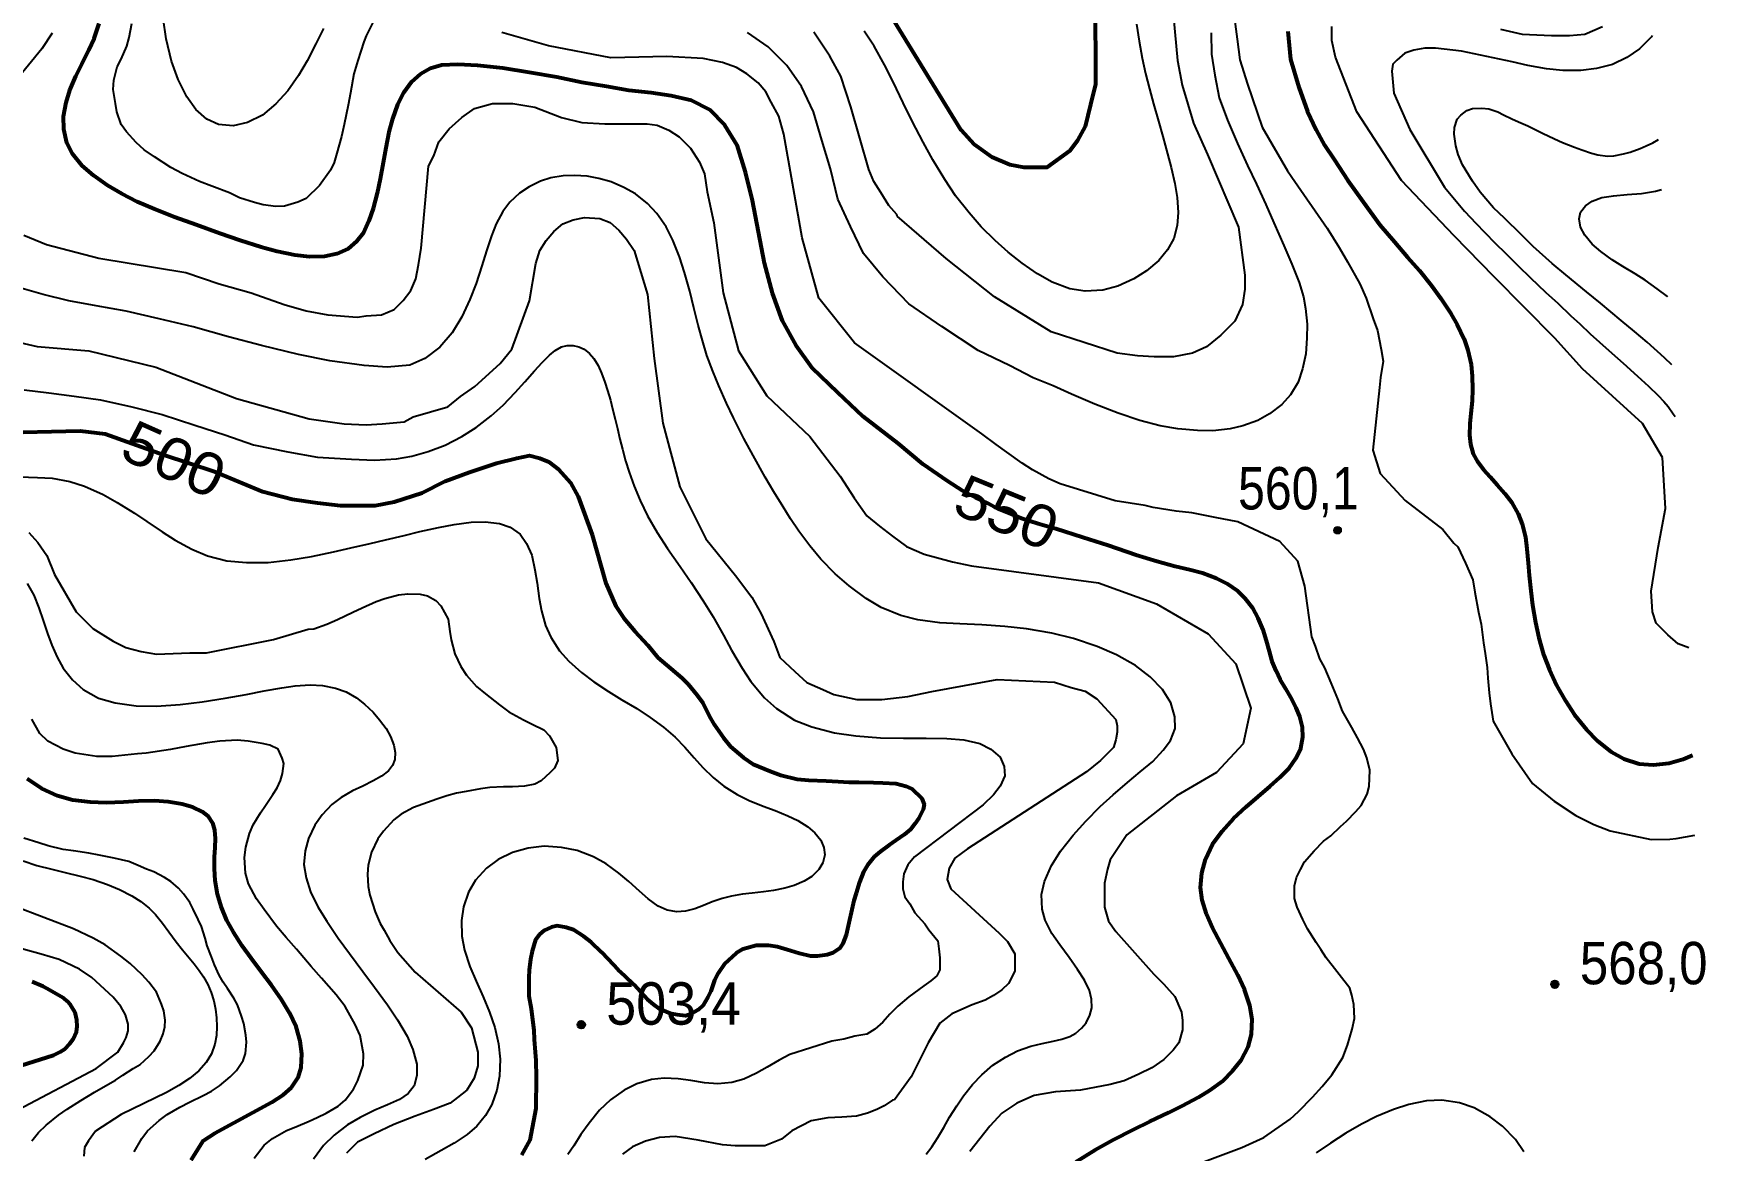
# Model space of a CAD drawing. Header units: metres. Extents: x 552626 to 559174, y 1843804 to 1852371.
# Drawn here: x 558106 to 558777, y 1845001 to 1845449 of the extents above; entities that cross this region are included whole.
import ezdxf
from ezdxf.enums import TextEntityAlignment as Align

# ---------------------------------------------------------------- set-up
doc = ezdxf.new("R2010")
doc.units = ezdxf.units.M
doc.header["$LTSCALE"] = 6.8
for name, color, linetype, lineweight in [('1', 7, 'Continuous', 25), ('2', 7, 'Continuous', 53), ('5', 7, 'Continuous', 25)]:
    doc.layers.add(name, color=color, linetype=linetype, lineweight=lineweight)
doc.layers.add('4', color=7, linetype='Continuous')

msp = doc.modelspace()

# ---------------------------------------------------------------- hatches: boundary and pattern name
at = {"layer": '5'}
for points in [[(558630.68, 1845250.16, 1), (558627.68, 1845250.16, 1)], [(558717.78, 1845068.1, 1), (558714.78, 1845068.1, 1)], [(558327.55, 1845051.89, 1), (558324.55, 1845051.89, 1)]]:
    msp.add_hatch(color=256, dxfattribs=at).paths.add_polyline_path(points)

# ---------------------------------------------------------------- linework, layer by layer
at = {"layer": '1'}
for points in [[(558587.58, 1845457.1), (558588.98, 1845447.01), (558590, 1845438.79), (558593.08, 1845429.04), (558598.91, 1845411.72), (558609.15, 1845394.22), (558610.56, 1845392.12), (558610.89, 1845391.71), (558625.03, 1845371.26), (558629.8, 1845363.49), (558633.17, 1845357.83), (558638.08, 1845348.95), (558640.7, 1845343.19), (558643.44, 1845334.98), (558645.17, 1845330.26), (558646.69, 1845322.66), (558647.47, 1845318.01), (558646.39, 1845311.41), (558645.95, 1845307.36), (558643.35, 1845282.25), (558646.22, 1845272.92), (558656.27, 1845262.14), (558671.31, 1845250.49), (558675.81, 1845244.97), (558677.33, 1845243.45), (558680.42, 1845237), (558683.34, 1845230.33), (558684.16, 1845225.3)], [(558243.73, 1845456.15), (558239.86, 1845448.36), (558238.84, 1845445.95), (558236.44, 1845438.53), (558234.93, 1845433.11), (558233.6, 1845425.54), (558232.61, 1845420.57), (558231.01, 1845412.87), (558229.91, 1845407.98), (558228.09, 1845401.3), (558226.94, 1845397.64), (558225.52, 1845394.52), (558221.07, 1845388.36), (558215.73, 1845383.22), (558212.5, 1845381.68), (558207.09, 1845380.15), (558203.6, 1845379.99), (558198.49, 1845380.59), (558195.04, 1845381.58), (558189.1, 1845383.5), (558185.06, 1845385.46), (558177.99, 1845388.09), (558173.01, 1845389.93), (558166.13, 1845393.25), (558161.56, 1845395.62), (558154.95, 1845399.92), (558150.89, 1845402.74), (558147.58, 1845405.65), (558143.82, 1845409.93), (558141.65, 1845412.79), (558139.96, 1845417.99), (558139.35, 1845421.33), (558138.46, 1845426.92), (558138.66, 1845430.65), (558140.08, 1845435.96), (558141.68, 1845439.1), (558143.88, 1845444.31), (558144.87, 1845447.76), (558145.88, 1845453.4)], [(558222.71, 1845451.31), (558219.72, 1845445.16), (558216.16, 1845438.33), (558212.74, 1845432.52), (558208.37, 1845426.3), (558203.69, 1845421.14), (558198.26, 1845416.55), (558192.25, 1845413.62), (558186.48, 1845412.35), (558180.69, 1845412.85), (558176, 1845414.97), (558171.53, 1845418.88), (558167.91, 1845423.89), (558164.46, 1845430.93), (558161.78, 1845438.19), (558159.62, 1845447.21), (558158.53, 1845455.54)], [(558496.68, 1845281.47), (558492.3, 1845284.53), (558486.54, 1845288.84), (558435.56, 1845325.29), (558421.22, 1845343.16), (558414.61, 1845367.45), (558407.22, 1845409), (558405.17, 1845416.19), (558402.1, 1845421.83), (558400.05, 1845425.94), (558396.98, 1845429.54), (558392.37, 1845433.13), (558388.27, 1845435.7), (558382.64, 1845437.75), (558374.96, 1845439.29), (558360.28, 1845440.1), (558337.95, 1845439.63), (558312.94, 1845444.37), (558294.17, 1845449.8)], [(558578.55, 1845449.58), (558578.66, 1845440.99), (558579.93, 1845432.67), (558581.75, 1845423.53), (558585.09, 1845414.6), (558589.03, 1845405.19), (558593.1, 1845396.46), (558596.64, 1845388.89), (558600.4, 1845380.82), (558603.7, 1845373.41), (558607.71, 1845364.35), (558610.91, 1845356.81), (558613.83, 1845349.52), (558615.54, 1845343.69), (558616.39, 1845339.09), (558617.01, 1845332.81), (558616.89, 1845327.22), (558616.42, 1845320.89), (558615.16, 1845314.86), (558613.39, 1845309.54), (558610.35, 1845304.48), (558606.85, 1845300.56), (558601.84, 1845296.78), (558597.24, 1845294.2), (558591.24, 1845291.99), (558586.09, 1845290.79), (558579.23, 1845290.07), (558573.03, 1845290.09), (558565.13, 1845290.79), (558558.1, 1845292.07), (558549.93, 1845294.14), (558541.3, 1845297.12), (558531.92, 1845300.69), (558522.58, 1845304.74), (558515.23, 1845308.1), (558507.2, 1845311.26), (558497.66, 1845316.21), (558485.14, 1845322.27), (558470.6, 1845331.89), (558457.38, 1845341), (558446.94, 1845351.73), (558439.23, 1845361.15), (558433.98, 1845371.99), (558428.93, 1845382.97), (558425.93, 1845395.11), (558422.43, 1845406.61), (558419.15, 1845417.98), (558414.37, 1845428.12), (558408.44, 1845436.56), (558400.96, 1845444.06), (558392.63, 1845449.73)], [(558563.38, 1845455.74), (558565, 1845438.5), (558566.96, 1845428.64), (558571.39, 1845413.32), (558577.04, 1845400.87), (558589.45, 1845371.67), (558592.06, 1845352.49), (558592.06, 1845346.85), (558591.04, 1845340.68), (558587.97, 1845334.01), (558582.34, 1845328.36), (558576.7, 1845323.74), (558571.07, 1845321.17), (558563.39, 1845319.63), (558555.71, 1845319.63), (558549.06, 1845320.15), (558540.86, 1845321.17), (558514.33, 1845329.75), (558491.71, 1845343.81), (558472.29, 1845359.06), (558452.64, 1845376.13), (558452.56, 1845376.75), (558449.36, 1845380.37), (558446.15, 1845385.59), (558443.35, 1845390.01), (558441.34, 1845394.83), (558434.03, 1845419.99), (558430.13, 1845432.19), (558425.72, 1845440.23), (558419.31, 1845449.87)], [(558548.59, 1845453.13), (558549.61, 1845446.26), (558550.83, 1845439.51), (558552.24, 1845433.33), (558553.83, 1845427.09), (558555.46, 1845421.12), (558557.38, 1845414.14), (558559.11, 1845408.07), (558561.05, 1845401.05), (558562.53, 1845395.57), (558563.99, 1845389.17), (558564.94, 1845383.62), (558565.34, 1845377.51), (558564.89, 1845372.38), (558563.58, 1845367.15), (558561.01, 1845362.56), (558557.58, 1845358.3), (558552.65, 1845354.24), (558547.5, 1845350.95), (558541.05, 1845348), (558535.09, 1845346.42), (558528.05, 1845345.98), (558521.83, 1845347.02), (558514.83, 1845349.63), (558508.88, 1845353.01), (558502.73, 1845357.23), (558497.22, 1845361.65), (558491.9, 1845366.35), (558486.39, 1845371.82), (558481.48, 1845377.38), (558476.09, 1845384.27), (558471.73, 1845390.81), (558466.94, 1845398.67), (558463.04, 1845405.81), (558458.7, 1845414.19), (558455.09, 1845421.56), (558451.05, 1845429.9), (558447.56, 1845436.84), (558443.41, 1845444.31), (558439.48, 1845450.26)], [(558759.42, 1845279.27), (558751.44, 1845292.97), (558727.37, 1845314.84), (558716.33, 1845327.16), (558691.9, 1845351.74), (558675.86, 1845368.19), (558654.82, 1845390.46), (558636.9, 1845417.93), (558628.4, 1845439.82), (558626.87, 1845446.5), (558626.87, 1845452.14)], [(558694.45, 1845451.12), (558703.16, 1845449.06), (558714.93, 1845448.55), (558722.1, 1845448.55), (558728.24, 1845449.06), (558735.41, 1845452.14)], [(558114.03, 1845449.48), (558109.78, 1845443.13), (558097.96, 1845428.63)], [(558755.32, 1845448.48), (558754.95, 1845447.98), (558750.19, 1845443.13), (558745.16, 1845439.66), (558739.34, 1845436.85), (558733.01, 1845435.29), (558726.71, 1845434.46), (558719.53, 1845434.53), (558712.96, 1845435.13), (558705.51, 1845436.47), (558699.13, 1845438.03), (558678.92, 1845442.23), (558668.5, 1845443.44), (558664.1, 1845443.44), (558659.69, 1845442.63), (558656.09, 1845441.43), (558652.88, 1845438.62), (558651.28, 1845437.01), (558650.88, 1845434.2), (558651.28, 1845429.78), (558651.68, 1845425.36), (558658.09, 1845410.9), (558672, 1845387.66), (558676.69, 1845382.17), (558680.09, 1845378.16), (558684.7, 1845373.17), (558688.02, 1845369.67), (558692.46, 1845365.11), (558696.32, 1845361.34), (558701.69, 1845356.01), (558706.41, 1845351.51), (558712.67, 1845345.5), (558717.41, 1845341.17), (558722.67, 1845336.19), (558726.35, 1845332.87), (558730.48, 1845328.91)], [(558102.59, 1845368.43), (558111.69, 1845364.71), (558132.62, 1845359.23), (558167.6, 1845353.54), (558180.91, 1845348.92), (558193.71, 1845345.32), (558207.02, 1845340.7), (558215.73, 1845338.13), (558224.43, 1845336.59), (558236.21, 1845335.57), (558239.79, 1845336.08), (558245.94, 1845336.59), (558251.06, 1845338.65), (558254.64, 1845342.24), (558257.71, 1845346.35), (558259.76, 1845350.97), (558260.78, 1845356.62), (558261.81, 1845363.29), (558264.88, 1845396.16), (558266.93, 1845400.27), (558268.98, 1845405.92), (558273.07, 1845411.05), (558278.19, 1845415.67), (558283.31, 1845419.27), (558290.48, 1845421.32), (558298.67, 1845421.32)], [(558298.67, 1845421.32), (558307.38, 1845419.78), (558318.13, 1845415.67), (558326.32, 1845413.62), (558335.54, 1845413.11), (558341.68, 1845413.11), (558347.31, 1845413.11), (558352.43, 1845413.11), (558356.53, 1845412.59), (558361.14, 1845410.54), (558365.23, 1845407.97), (558369.84, 1845403.35), (558373.42, 1845397.7), (558375.47, 1845393.08), (558376.5, 1845385.89), (558379.24, 1845373.42), (558382.93, 1845345.38), (558389.05, 1845322.16), (558400.42, 1845304.1), (558417.6, 1845287.78), (558429.76, 1845271.87), (558435.39, 1845263.15), (558440.51, 1845255.96), (558445.63, 1845251.85), (558450.75, 1845247.74), (558456.39, 1845243.63), (558463.55, 1845240.55), (558474.82, 1845237.47), (558482.5, 1845235.93), (558533.36, 1845229.07), (558556.56, 1845220.59), (558577.28, 1845208.62), (558588.37, 1845196.64), (558594.44, 1845178.79), (558591.35, 1845164.45), (558580.69, 1845152.95), (558564.65, 1845143.68), (558544.73, 1845128), (558538.05, 1845117.96), (558536.94, 1845114.24), (558535.83, 1845108.65), (558535.83, 1845102.7), (558535.83, 1845098.98), (558537.31, 1845093.4), (558540.28, 1845089.31), (558555.49, 1845072.19), (558559.57, 1845068.1), (558564.02, 1845063.26), (558566.62, 1845056.93), (558566.99, 1845053.58), (558566.99, 1845049.86), (558565.51, 1845044.65), (558563.28, 1845041.68), (558559.57, 1845037.96), (558554.75, 1845034.61), (558549.55, 1845032), (558543.62, 1845029.4), (558538.05, 1845027.91), (558526.18, 1845025.68), (558516.16, 1845024.93), (558507.63, 1845023.45), (558500.58, 1845020.47), (558494.64, 1845016.38), (558489.82, 1845011.17), (558481.73, 1845001.09)], [(558763.2, 1845316.51), (558760.26, 1845319.29), (558753.3, 1845325.54), (558748.21, 1845329.85), (558742.81, 1845334.21), (558734.54, 1845341.15), (558729.02, 1845345.78), (558720.65, 1845352.62), (558715.24, 1845357.16), (558707.55, 1845363.99), (558702.77, 1845368.71), (558696.06, 1845375.28), (558691.73, 1845379.49), (558686.3, 1845385.74), (558683.28, 1845390.12), (558679.31, 1845396.74), (558677.57, 1845400.8), (558676.56, 1845404.28), (558675.87, 1845409.04), (558676.03, 1845411.63), (558677.12, 1845414.99), (558678.54, 1845416.6), (558681.05, 1845418.53), (558683.33, 1845419.29)], [(558683.33, 1845419.29), (558687.01, 1845419.46), (558689.81, 1845419.15), (558693.39, 1845417.89), (558695.71, 1845416.75), (558699.05, 1845415.17), (558701.67, 1845413.98), (558705.48, 1845412.37), (558708.33, 1845410.83), (558711.37, 1845409.31), (558716.11, 1845407.15), (558719.33, 1845405.65), (558724.13, 1845403.78), (558727.12, 1845402.64), (558730.99, 1845401.32), (558733.54, 1845400.68), (558737.4, 1845400.22), (558739.96, 1845400.25), (558743.84, 1845401.12), (558746.41, 1845401.82), (558750.41, 1845403.27), (558752.85, 1845404.24), (558755.54, 1845405.53), (558757.8, 1845406.89)], [(558477.83, 1845212.63), (558469.79, 1845213.03), (558461.01, 1845214.23), (558454.18, 1845215.94), (558446.26, 1845219.14), (558440.29, 1845222.79), (558433.41, 1845227.8), (558427.83, 1845232.68), (558422.1, 1845238.55), (558417.67, 1845243.85), (558413.27, 1845249.8), (558409.96, 1845254.71), (558406.91, 1845259.5), (558403.28, 1845265.55), (558399.82, 1845271.48), (558394.95, 1845280.13), (558391.24, 1845286.93), (558387.01, 1845295.25), (558384.25, 1845301.14), (558381.25, 1845308.06), (558378.83, 1845313.99), (558376.44, 1845320.27), (558374.59, 1845326.21), (558372.88, 1845332.37), (558371.2, 1845339.33), (558369.53, 1845346.01), (558367.44, 1845353.49), (558365.43, 1845359.83), (558362.74, 1845366.48), (558360.05, 1845371.81), (558356.34, 1845377.14), (558352.59, 1845381.18), (558347.73, 1845385.02), (558343.09, 1845387.63), (558337.97, 1845389.87), (558333.12, 1845391.17), (558328.35, 1845392.09), (558323.38, 1845392.38), (558318.85, 1845392.24), (558313.86, 1845391.43), (558309.65, 1845390.11), (558305.1, 1845387.91), (558301.33, 1845385.38), (558297.48, 1845381.76), (558294.58, 1845378), (558291.92, 1845373.06), (558290.04, 1845368.25), (558288.07, 1845362.13), (558286.19, 1845356.16), (558283.88, 1845349.15), (558281.42, 1845342.65), (558278.22, 1845335.68), (558274.25, 1845329.38), (558269.3, 1845323.52), (558263.31, 1845319.06), (558257.39, 1845316.29), (558248.27, 1845315.48), (558238.97, 1845316.23), (558225.33, 1845318.13), (558212.72, 1845320.66), (558197.93, 1845324.2), (558184.65, 1845327.68), (558170.48, 1845331.78), (558156.82, 1845334.98), (558143.63, 1845337.99)], [(558761.57, 1845343.76), (558761.41, 1845343.89), (558757.3, 1845347), (558752.44, 1845350.39), (558748.46, 1845352.92), (558743.48, 1845355.97), (558739.31, 1845358.57), (558734.69, 1845361.88), (558731.25, 1845364.92), (558728.27, 1845368.51), (558726.62, 1845371.64), (558725.97, 1845374.99), (558726.6, 1845377.65), (558728.54, 1845380.22), (558731.29, 1845382.05), (558735.14, 1845383.53), (558739.75, 1845384.28), (558745.2, 1845384.82), (558750.95, 1845385.16), (558756.66, 1845386.1), (558759.01, 1845386.76)], [(558293.57, 1845317.07), (558298.18, 1845322.72), (558305.33, 1845342.12), (558307.89, 1845357.14), (558309.42, 1845362.27), (558311.98, 1845366.38), (558315.06, 1845369.97), (558318.64, 1845373.05), (558322.74, 1845374.6), (558327.34, 1845375.62), (558333.49, 1845375.11), (558337.58, 1845373.57), (558341.17, 1845370.49), (558344.24, 1845366.89), (558347.31, 1845362.27), (558352.56, 1845344.74), (558355.26, 1845319.03), (558358.68, 1845293.15), (558365.5, 1845267.52), (558375.98, 1845246.7), (558387.85, 1845232), (558394.43, 1845223.3), (558398.04, 1845216.87), (558403.18, 1845205.54), (558405.65, 1845199.19), (558411.66, 1845193.56), (558416.47, 1845189.14), (558422.88, 1845186.33), (558427.28, 1845184.32), (558436.5, 1845182.31), (558446.51, 1845182.31), (558456.93, 1845183.52), (558466.54, 1845185.53), (558492.72, 1845190.37), (558515.77, 1845189.21), (558522.42, 1845187.16), (558528.06, 1845185.62), (558532.66, 1845182.54), (558540.34, 1845174.32), (558540.86, 1845171.76), (558540.86, 1845169.19), (558540.34, 1845166.11), (558539.32, 1845163.03), (558534.2, 1845157.89), (558528.57, 1845153.27), (558480.92, 1845122.41), (558475.72, 1845118.69), (558473.49, 1845114.59), (558472.75, 1845110.13), (558474.24, 1845106.41), (558493.53, 1845088.55), (558496.87, 1845085.2), (558499.84, 1845080.36), (558499.84, 1845077.76), (558499.84, 1845073.29), (558497.24, 1845068.45), (558494.64, 1845065.85), (558491.3, 1845063.62), (558487.96, 1845061.76), (558482.77, 1845059.9), (558474.61, 1845056.18), (558469.78, 1845052.45), (558465.11, 1845044.62), (558458.23, 1845031.01), (558451.64, 1845021.82)], [(558143.63, 1845337.99), (558131.65, 1845340.2), (558120.63, 1845342.2), (558110.37, 1845344.68), (558071.87, 1845355.59)], [(558088.68, 1845328.25), (558108.01, 1845323.86), (558128.61, 1845322.08), (558155.48, 1845315.51), (558187.8, 1845302.97), (558216.95, 1845294.81), (558230.98, 1845292.8), (558239.79, 1845292.4), (558246.2, 1845292.8), (558255.01, 1845293.6), (558258.62, 1845295.61), (558272.58, 1845299.61), (558277.7, 1845303.72), (558283.33, 1845307.83), (558293.57, 1845317.07)], [(558102.8, 1845306.42), (558112.61, 1845305.23), (558122.84, 1845303.86), (558133.38, 1845302.46), (558145.9, 1845299.64), (558158.09, 1845296.59), (558171.17, 1845292.29), (558183.12, 1845288.46), (558194.73, 1845284.38), (558208.41, 1845281.65), (558220.27, 1845279.51), (558234.01, 1845278.64), (558243.14, 1845278.31), (558251.99, 1845278.78), (558258.16, 1845279.8), (558264.73, 1845281.7), (558271.43, 1845284.28), (558278.12, 1845287.78), (558283.96, 1845291.42), (558289.92, 1845296.01), (558294.69, 1845300.33), (558299.55, 1845305.35), (558303.44, 1845309.64), (558307.35, 1845314.06), (558310.39, 1845317.38), (558313.32, 1845320.36), (558315.63, 1845322.28), (558318.09, 1845323.66), (558320.34, 1845324.25), (558322.77, 1845324.3)], [(558322.77, 1845324.3), (558325.05, 1845323.73), (558327.22, 1845322.72), (558329.29, 1845321.03), (558331.05, 1845318.99), (558332.78, 1845316.15), (558334.12, 1845313.2), (558335.47, 1845309.56), (558336.53, 1845306.17), (558337.7, 1845302.28), (558338.63, 1845298.8), (558339.68, 1845294.72), (558340.54, 1845290.95), (558341.52, 1845286.68), (558342.52, 1845282.64), (558343.8, 1845277.99), (558345.24, 1845273.38), (558347.2, 1845267.86), (558349.61, 1845262.13), (558352.66, 1845255.88), (558356.53, 1845249.27), (558360.67, 1845242.81), (558365.63, 1845235.58), (558370.09, 1845229.16), (558374.95, 1845221.81), (558378.88, 1845215.46), (558383.05, 1845208.12), (558386.3, 1845202.13), (558390.55, 1845194.79), (558394.04, 1845189.44), (558399.44, 1845182.91), (558404.25, 1845178.72), (558411.51, 1845174.06), (558418.42, 1845171.36), (558427.55, 1845168.96), (558436.11, 1845167.7), (558446.04, 1845166.97), (558455.14, 1845166.84), (558464.31, 1845166.8), (558472.54, 1845166.68), (558479.44, 1845166.15), (558485.75, 1845164.67), (558490.23, 1845162.43), (558493.97, 1845159.18), (558495.56, 1845155.47), (558495.77, 1845151.65), (558493.97, 1845147.59), (558491.22, 1845144.02), (558487.14, 1845140.05), (558459.59, 1845119.2), (558456.92, 1845116.03), (558455.32, 1845112.41), (558454.92, 1845109.2), (558454.92, 1845106.39), (558455.72, 1845103.17), (558457.72, 1845100.36), (558459.73, 1845096.74), (558463.73, 1845092.33), (558465.34, 1845089.92), (558468.94, 1845085.5), (558469.34, 1845082.28), (558469.74, 1845078.67), (558469.74, 1845075.85), (558469.74, 1845073.85), (558468.54, 1845071.43)], [(558730.48, 1845328.91), (558734.12, 1845325.62), (558739.06, 1845321.11), (558743.63, 1845317.11), (558749.43, 1845311.9), (558753.78, 1845307.92), (558757.68, 1845304.21), (558759.97, 1845301.8), (558761.65, 1845299.81), (558763.72, 1845296.88), (558764.44, 1845295.75)], [(558574.8, 1844996.65), (558590.75, 1845002.61), (558599.66, 1845006.7), (558610.17, 1845014), (558613.57, 1845017.08), (558619.1, 1845022.89), (558623.04, 1845027.08), (558626.9, 1845031.83), (558631.25, 1845038.73), (558633.2, 1845043.62), (558635.04, 1845050.11), (558636.02, 1845054.4), (558635.69, 1845060.05), (558634.85, 1845063.74), (558634.08, 1845066.5), (558624.6, 1845078.74), (558622.47, 1845082.09), (558620.6, 1845084.89), (558617.07, 1845090.34), (558615.26, 1845094.1), (558612.95, 1845098.95), (558611.94, 1845102.43), (558611.87, 1845107.55), (558612.78, 1845110.9), (558614.28, 1845114.12), (558615.98, 1845117.19), (558619.8, 1845121.66), (558623.49, 1845125.54), (558626.46, 1845127.62), (558630.36, 1845131.34), (558632.75, 1845133.54), (558636.44, 1845137.42), (558638.62, 1845139.79), (558641.1, 1845144.28), (558641.84, 1845147.41), (558642.17, 1845153.91), (558640.98, 1845158.9), (558639.6, 1845162.33), (558637.12, 1845166.96), (558634.89, 1845171.06), (558631.22, 1845177.63), (558629.28, 1845182.51), (558626.56, 1845189.02), (558624.11, 1845194.98), (558622.14, 1845198.53), (558620.36, 1845203.63), (558618.93, 1845207.44), (558616.08, 1845227.67), (558613.21, 1845237.73), (558606.03, 1845245.63), (558589.22, 1845253.51), (558580.08, 1845255.22), (558570.72, 1845257.09), (558564.55, 1845257.83), (558555.24, 1845259.33), (558552.1, 1845260.08), (558540.08, 1845261.99), (558518.02, 1845268.75), (558513.5, 1845270.75), (558506.87, 1845274.38), (558502.73, 1845277.09), (558496.68, 1845281.47)], [(558769.97, 1845203.04), (558765.64, 1845204.62), (558761.54, 1845208.22), (558756.94, 1845212.84), (558755.4, 1845217.46), (558754.89, 1845225.68), (558757.62, 1845243.26), (558760.66, 1845258.83), (558759.42, 1845279.27)], [(558100.87, 1845271.52), (558108.07, 1845271.37), (558113.94, 1845271.03), (558121.1, 1845269.68), (558126.95, 1845267.84), (558134.42, 1845264.45), (558140.09, 1845261.28), (558146.91, 1845257.07), (558151.89, 1845253.7), (558158.04, 1845249.57), (558163.28, 1845246.17), (558169.99, 1845242.54), (558176.21, 1845239.93), (558183.96, 1845237.95), (558191.83, 1845237.23), (558200.58, 1845237.26), (558209.6, 1845238.33), (558217.98, 1845239.67), (558226.78, 1845241.54), (558233.7, 1845243.09), (558241.49, 1845244.9), (558247.57, 1845246.35), (558255, 1845248.1), (558261.3, 1845249.62), (558268.8, 1845251.27), (558275.12, 1845252.52), (558281.98, 1845253.37), (558287.59, 1845253.54), (558293.33, 1845252.85), (558297.61, 1845251.33), (558301.56, 1845248.59), (558304.13, 1845244.85), (558306.21, 1845240.11), (558307.41, 1845234.34), (558308.31, 1845228.94), (558309.12, 1845222.74), (558310.05, 1845217.86), (558311.72, 1845211.94), (558313.87, 1845207.29), (558317.3, 1845201.86), (558321.08, 1845197.6), (558326.16, 1845193.06), (558331.07, 1845189.42), (558337.02, 1845185.49), (558342.35, 1845182.22), (558348.37, 1845178.64)], [(558104.64, 1845249.29), (558108.22, 1845245.18), (558111.8, 1845240.05), (558114.88, 1845232.35), (558123.58, 1845217.46), (558130.24, 1845210.78), (558138.43, 1845205.65), (558143.55, 1845203.08), (558149.69, 1845201.54), (558155.84, 1845200.51), (558169.15, 1845201.03), (558175.8, 1845201.03), (558202.74, 1845206.29), (558216.64, 1845210.48), (558218.81, 1845210.65), (558224.09, 1845212.45), (558228.31, 1845214.41), (558234.49, 1845217.37), (558238.28, 1845218.98), (558243.84, 1845221.57), (558247.3, 1845222.77)], [(558104.02, 1845228.75), (558106.56, 1845224.13), (558108.57, 1845219), (558110.37, 1845213.94), (558112.11, 1845208.76), (558113.81, 1845204.14), (558115.96, 1845199.27), (558118.45, 1845194.8), (558122.11, 1845190.13), (558126.45, 1845186.27), (558132.59, 1845182.88), (558139.17, 1845180.89), (558147.64, 1845179.73), (558155.79, 1845179.64), (558165.3, 1845180.27), (558174.12, 1845181.37), (558183.26, 1845182.81), (558191.79, 1845184.34), (558198.94, 1845185.76), (558206, 1845187.02), (558211.34, 1845187.8), (558217.43, 1845188.15), (558222.3, 1845187.86), (558227.6, 1845186.86), (558231.77, 1845185.31), (558235.92, 1845182.98), (558239.22, 1845180.42), (558242.61, 1845177.22), (558245.21, 1845174.13), (558247.79, 1845170.6), (558249.52, 1845167.43), (558250.88, 1845163.98), (558251.39, 1845161.05), (558251.33, 1845158.22), (558250.34, 1845155.79), (558248.74, 1845153.66), (558245.93, 1845151.49), (558242.7, 1845149.69), (558238.43, 1845147.56), (558234.41, 1845145.67), (558229.87, 1845142.98), (558226.11, 1845140.14), (558222.21, 1845136.06), (558219.27, 1845131.92), (558216.71, 1845126.6), (558215.36, 1845121.65), (558214.89, 1845116.09), (558215.74, 1845110.75), (558217.5, 1845105.22), (558220.52, 1845099.19), (558224, 1845093.39), (558228.62, 1845086.59), (558233.15, 1845080.45), (558238.47, 1845073.25), (558243.22, 1845066.94), (558248.33, 1845059.84), (558252.4, 1845053.89), (558256.21, 1845047.35), (558258.6, 1845041.92), (558260.09, 1845036.1), (558260.14, 1845031.56)], [(558247.3, 1845222.77), (558252.82, 1845224.22), (558256.56, 1845224.69), (558261.51, 1845224.55), (558264.35, 1845223.86), (558267.81, 1845222.01), (558269.8, 1845219.79), (558272.64, 1845214.54), (558273.36, 1845209.6), (558273.96, 1845206.26), (558275.33, 1845200.64), (558277.78, 1845195.53), (558280.01, 1845192.1), (558284.01, 1845187.48), (558287.61, 1845184.51), (558293.29, 1845180.09), (558297.05, 1845177.33), (558302.86, 1845174.17), (558306.41, 1845172.43), (558310.98, 1845170.06), (558313.26, 1845167.78), (558315.95, 1845162.98), (558316.68, 1845157.85), (558315.27, 1845154.73), (558313.59, 1845153), (558310.01, 1845149.71), (558307.43, 1845148.34), (558303.26, 1845147.53), (558298.45, 1845147.21), (558294.93, 1845147.25), (558289.46, 1845146.94), (558285.72, 1845146.47), (558279.87, 1845145.46), (558276.07, 1845144.7), (558272.21, 1845143.64), (558268.19, 1845142.38), (558262.56, 1845140.34), (558258.75, 1845138.92), (558253.85, 1845136.31), (558250.91, 1845134.04), (558246.83, 1845129.45), (558244.46, 1845126.4), (558241.99, 1845121.05), (558240.65, 1845115.85), (558240.43, 1845112.31), (558240.58, 1845107.3), (558241.29, 1845103.87), (558243.47, 1845097.12), (558245.47, 1845092.52), (558247.05, 1845089.78), (558249.37, 1845085.61), (558252.54, 1845080.78), (558259.42, 1845072.92), (558277.87, 1845056.9), (558282.05, 1845050.6), (558284.65, 1845040.92), (558284.65, 1845035.34), (558283.16, 1845030.51), (558280.2, 1845025.67), (558276.49, 1845022.69), (558273.52, 1845020.46), (558266.84, 1845017.86), (558259.42, 1845015.25), (558250.88, 1845011.9), (558243.09, 1845008.18)], [(558684.16, 1845225.3), (558685.73, 1845217.33), (558686.71, 1845212.51), (558687.65, 1845205.03), (558688.38, 1845200.75), (558689.08, 1845195.13), (558689.43, 1845190.81), (558689.97, 1845184.98), (558690.53, 1845180.49), (558691.59, 1845173.59), (558699.08, 1845160.47), (558707.27, 1845148.66), (558715.98, 1845141.47), (558724.68, 1845135.82), (558731.85, 1845132.23), (558738.5, 1845129.66), (558754.83, 1845126.14), (558762.4, 1845126.33), (558764.93, 1845126.55), (558772.44, 1845127.85)], [(558464.28, 1844999.97), (558466.59, 1845002.98), (558468.97, 1845006.72), (558471.33, 1845010.67), (558473.63, 1845014.82), (558476.53, 1845019.32), (558479.28, 1845023.37), (558482.89, 1845027.85), (558486.65, 1845031.74), (558491.03, 1845035.65), (558496.04, 1845038.9), (558500.91, 1845041.36), (558506.26, 1845043.22), (558510.75, 1845044.32), (558515.25, 1845045.34), (558518.67, 1845046.12), (558521.83, 1845047.21), (558524.27, 1845048.47), (558526.57, 1845050.45), (558528.39, 1845052.69), (558529.88, 1845055.66), (558530.64, 1845058.59), (558530.61, 1845062.16), (558529.72, 1845065.55), (558527.76, 1845069.72), (558525, 1845073.98), (558521.58, 1845078.77), (558517.87, 1845083.88), (558514.69, 1845088.51), (558512.02, 1845093.8), (558510.75, 1845098.28), (558510.54, 1845104.06), (558511.76, 1845109.25), (558514.52, 1845115.69), (558518.19, 1845121.42), (558523.24, 1845127.92), (558528.27, 1845133.47), (558534.08, 1845139.39), (558539.24, 1845144.07), (558544.97, 1845148.96), (558550.11, 1845153.26), (558555.09, 1845157.49), (558559.29, 1845161.91), (558562.25, 1845165.83), (558564.1, 1845170.63), (558563.91, 1845175.34), (558562.37, 1845180.89), (558558.99, 1845186.25), (558554.07, 1845191.42), (558548.18, 1845195.97), (558540.61, 1845200.2), (558532.87, 1845203.6), (558523.33, 1845206.74), (558514.61, 1845208.88), (558504.49, 1845210.58), (558495.78, 1845211.58), (558486.59, 1845212.18), (558477.83, 1845212.63)], [(558348.37, 1845178.64), (558353.71, 1845175.13), (558359.06, 1845171.25), (558363.64, 1845167.19), (558367.59, 1845163.16), (558371.3, 1845158.92), (558374.72, 1845155.03), (558378.93, 1845150.96), (558383.19, 1845147.54), (558388.48, 1845144.25), (558393.39, 1845141.84), (558399.01, 1845139.52), (558403.78, 1845137.76), (558408.84, 1845135.7), (558412.82, 1845133.79), (558416.81, 1845131.25), (558419.67, 1845128.78), (558422.12, 1845125.89), (558423.32, 1845122.98), (558423.73, 1845119.99), (558422.83, 1845116.81), (558421.22, 1845114.06), (558418.43, 1845111.34), (558415.41, 1845109.41), (558411.4, 1845107.72), (558407.63, 1845106.63), (558403.11, 1845105.75), (558399.11, 1845105.2), (558394.59, 1845104.69), (558390.67, 1845104.22), (558386.29, 1845103.43), (558382.52, 1845102.43), (558378.56, 1845101.09), (558374.99, 1845099.65), (558371.5, 1845098.34), (558367.84, 1845097.36), (558364.39, 1845097.08), (558360.43, 1845097.81), (558356.91, 1845099.47), (558352.89, 1845102.34), (558349.34, 1845105.44), (558345.09, 1845109.31), (558341.09, 1845112.67), (558335.97, 1845116.4), (558330.9, 1845119.21), (558324.38, 1845121.72), (558318.12, 1845122.98), (558311.13, 1845123.43), (558304.7, 1845122.61), (558298.53, 1845121), (558292.76, 1845118.11), (558288, 1845114.67), (558283.71, 1845109.9), (558280.89, 1845105.06), (558278.83, 1845099.14), (558278.03, 1845093.67), (558278.15, 1845087.38), (558279.29, 1845081.75), (558281.38, 1845075.25), (558283.9, 1845069.41), (558286.73, 1845063.02), (558289.26, 1845056.94), (558291.35, 1845050.76), (558292.84, 1845044.17), (558293.5, 1845038.03)], [(558199.53, 1845139.78), (558202.41, 1845144.13), (558204.17, 1845146.83), (558205.5, 1845149.85), (558206.3, 1845152.61), (558206.85, 1845156.58), (558206.19, 1845158.78), (558204.6, 1845162.38), (558201.26, 1845163.96), (558198.12, 1845164.71), (558192.5, 1845165.53), (558188.08, 1845165.93), (558181.18, 1845165.54), (558176.12, 1845164.91), (558167.74, 1845163.48), (558161.34, 1845162.2), (558151.62, 1845160.79), (558148.15, 1845160.45), (558138.09, 1845159.48), (558131.82, 1845159.45), (558123.19, 1845160.75), (558118.33, 1845162.33), (558112.22, 1845165.56), (558109.07, 1845168.69), (558105.78, 1845174.46)], [(558194.89, 1844998.32), (558198.99, 1845003.59), (558202.27, 1845006.28), (558207.95, 1845009.47), (558211.67, 1845010.98), (558216.99, 1845013.26), (558220.25, 1845014.62), (558223.83, 1845016.4), (558228.6, 1845019.28), (558231.45, 1845021.64), (558234.7, 1845026.04), (558236.55, 1845029.51), (558238.63, 1845035.66), (558238.82, 1845040.25), (558237.42, 1845047.59), (558235.44, 1845052.01), (558231.4, 1845059.21), (558227.77, 1845063.89), (558221.99, 1845070.58), (558217.8, 1845075.19), (558211.88, 1845082.16), (558207.77, 1845086.88), (558203.87, 1845091.43), (558198.94, 1845098.14), (558195.84, 1845102.41), (558192.71, 1845108.39), (558191.51, 1845112.71), (558191.11, 1845118.94), (558191.63, 1845123.09), (558193.04, 1845128.6), (558194.51, 1845132.01), (558197.43, 1845136.85), (558199.53, 1845139.78)], [(558160.06, 1845015.93), (558165.21, 1845018.86), (558169.06, 1845020.77), (558174.53, 1845023.45), (558177.82, 1845025.29), (558181.08, 1845027.32), (558185.29, 1845030.98), (558187.81, 1845033.58), (558190.55, 1845037.54), (558191.53, 1845040.33), (558191.83, 1845044.83), (558191.56, 1845047.75), (558190.78, 1845052.41), (558189.85, 1845055.33), (558188.24, 1845059.79), (558186.77, 1845062.46), (558184.27, 1845066.43), (558182.53, 1845068.97), (558180.94, 1845071.72), (558178.99, 1845075.95), (558177.84, 1845079.04), (558176.05, 1845083.47), (558175.28, 1845086.61), (558173.83, 1845091.28), (558172.44, 1845094.06), (558170.48, 1845098.28), (558169.11, 1845100.87), (558166.59, 1845104.36), (558164.59, 1845106.58), (558161.49, 1845109.33), (558159.01, 1845110.92), (558154.72, 1845113.24), (558151.83, 1845114.3), (558148.41, 1845115.78), (558144.7, 1845117.31), (558138.83, 1845118.67), (558132.87, 1845119.92), (558128.69, 1845120.63), (558122.48, 1845121.57), (558118.41, 1845122.2), (558112.42, 1845123.64), (558108.57, 1845124.77), (558102.63, 1845126.69)], [(558102.3, 1845117.64), (558107.88, 1845115.77), (558113.89, 1845114.2), (558119.2, 1845112.96), (558125.23, 1845111.49), (558130.38, 1845110.05), (558136.2, 1845108.05), (558141, 1845106.06), (558145.92, 1845103.62), (558149.56, 1845101.32), (558152.9, 1845098.64), (558155.39, 1845096.05), (558158.16, 1845092.58), (558160.7, 1845089.17), (558163.7, 1845085.12), (558166.24, 1845081.88), (558168.82, 1845078.69), (558170.87, 1845076.29), (558172.9, 1845073.61), (558174.64, 1845071.05), (558176.37, 1845067.98), (558177.7, 1845064.84), (558178.78, 1845061.5), (558179.45, 1845058.05), (558179.89, 1845054.59), (558180.03, 1845051.16), (558179.82, 1845047.49), (558179.24, 1845044.07), (558177.84, 1845040.2), (558175.65, 1845036.73), (558172.82, 1845033.39), (558169.03, 1845030.28), (558164.81, 1845027.57), (558159.75, 1845024.72), (558141.61, 1845015.82), (558131.38, 1845009.16), (558128.58, 1845005.3), (558127, 1845002.66)], [(558105.84, 1845005.34), (558108.56, 1845008.63), (558111.52, 1845011.57), (558116.53, 1845015.62), (558120.05, 1845017.96), (558125.5, 1845021.5), (558130.98, 1845024.85), (558134.43, 1845026.9), (558139.31, 1845029.7), (558142.31, 1845031.59), (558146.44, 1845034.3), (558149.27, 1845035.99), (558152.77, 1845039.18), (558154.87, 1845041.44), (558157.23, 1845045.35), (558158.4, 1845048.16), (558159.09, 1845051.01), (558159.33, 1845053.7), (558158.67, 1845057.42), (558157.76, 1845060.16), (558155.83, 1845064.87), (558152.76, 1845068.95), (558150.11, 1845071.86), (558145.25, 1845076.48), (558141.46, 1845079.43), (558135.18, 1845083.97), (558130.47, 1845086.61), (558122.58, 1845090.38), (558086.71, 1845103.98)], [(558100.16, 1845017.8), (558131.57, 1845034.35), (558140.32, 1845040.82), (558142.56, 1845044.57), (558143.68, 1845046.82), (558144.43, 1845049.45), (558144.43, 1845052.08), (558143.31, 1845055.83), (558141.44, 1845059.21), (558138.44, 1845062.96), (558129.84, 1845070.84), (558124.97, 1845074.22), (558116.74, 1845077.97), (558109.63, 1845080.22), (558083.8, 1845087.23)], [(558468.54, 1845071.43), (558466.14, 1845069.43), (558463.33, 1845067.42), (558457.32, 1845063), (558452.92, 1845059.38), (558449.71, 1845056.17), (558446.91, 1845052.95), (558443.7, 1845050.14), (558440.5, 1845048.13), (558435.69, 1845047.33), (558431.28, 1845046.12), (558426.48, 1845045.32), (558409.6, 1845039.91), (558405.41, 1845037.66), (558400.54, 1845034.88), (558396.23, 1845032.41), (558391.24, 1845030.07), (558386.34, 1845028.73), (558380.82, 1845028.18), (558375.49, 1845028.59), (558369.93, 1845029.45), (558364.88, 1845030.23), (558359.33, 1845030.46), (558354.26, 1845029.88), (558348.33, 1845028.15), (558343.23, 1845025.65), (558337.75, 1845021.78), (558333.41, 1845017.64), (558329.2, 1845012.44), (558325.91, 1845007.86), (558323.06, 1845003.31), (558320.69, 1844999.82)], [(558293.5, 1845038.03), (558293.28, 1845031.28), (558292.22, 1845025.64), (558290.17, 1845019.86), (558287.72, 1845015.44), (558284.17, 1845011.16), (558280.35, 1845007.91), (558275.15, 1845004.44), (558269.9, 1845001.46), (558263.44, 1844997.85)], [(558260.14, 1845031.56), (558259.12, 1845027.32), (558256.65, 1845024.36), (558253.24, 1845021.9), (558248.4, 1845019.72), (558243.35, 1845017.57), (558237.48, 1845014.71), (558232.32, 1845011.74), (558226.97, 1845007.63), (558222.74, 1845003.43), (558218.75, 1844997.93)], [(558451.64, 1845021.82), (558450.86, 1845021.57), (558447.52, 1845019.34), (558444.55, 1845017.85), (558440.84, 1845016.36), (558436.39, 1845015.25), (558430.46, 1845014.87), (558424.89, 1845014.5), (558418.21, 1845013.39), (558410.42, 1845009.29), (558406.34, 1845005.94), (558399.66, 1845003.34), (558394.09, 1845003.34), (558387.79, 1845003.34), (558382.59, 1845003.71), (558372.95, 1845005.57), (558363.67, 1845007.06), (558357.36, 1845006.69), (558351.8, 1845005.2), (558346.6, 1845002.97), (558342.52, 1844999.99)], [(558703.87, 1845000.93), (558700.44, 1845005.84), (558695.3, 1845011.14), (558690.36, 1845014.92), (558683.9, 1845018.54), (558677.99, 1845020.6), (558671.01, 1845021.58), (558664.85, 1845021.3), (558657.79, 1845019.93), (558651.66, 1845017.94), (558644.75, 1845015.05), (558638.76, 1845011.99), (558632.47, 1845008.38), (558626.3, 1845004.38), (558620.62, 1845000.55)], [(558146.9, 1845000.97), (558149.85, 1845006.28), (558152.23, 1845009.34), (558156.84, 1845013.53), (558160.06, 1845015.93)], [(558243.09, 1845008.18), (558236.41, 1845004.83), (558231.96, 1845000.37)], [(558127, 1845002.66), (558126.65, 1844999.15)]]:
    msp.add_lwpolyline(points, dxfattribs=at)
at = {"layer": '2'}
for points in [[(558531.97, 1845464.21), (558532.14, 1845429.02), (558530.09, 1845420.81), (558528.05, 1845412.08), (558524.97, 1845406.43), (558521.9, 1845402.32), (558512.69, 1845395.65), (558508.59, 1845395.65), (558503.47, 1845395.65), (558497.84, 1845396.67), (558490.67, 1845399.76), (558483.5, 1845404.89), (558478.38, 1845410.54), (558442.54, 1845469.07)], [(558261.51, 1845433.02), (558257.94, 1845429.92), (558254.82, 1845425.54), (558252.42, 1845420.9), (558250.37, 1845415.18), (558248.97, 1845409.8), (558247.74, 1845403.44), (558246.69, 1845397.65), (558245.44, 1845391.05), (558244.2, 1845385.32), (558242.58, 1845379.15), (558240.92, 1845374.19), (558238.75, 1845369.41), (558235.98, 1845365.88), (558232.57, 1845362.98), (558228.02, 1845361.03), (558223.19, 1845359.92), (558217.08, 1845359.73), (558211.23, 1845360.39), (558204.16, 1845361.9), (558197.75, 1845363.67), (558189.32, 1845366.4), (558181.22, 1845369.15), (558171.69, 1845372.56), (558163.02, 1845375.71), (558155, 1845378.85), (558148.02, 1845381.82), (558141.93, 1845385.02), (558136.11, 1845388.44), (558130.56, 1845392.44), (558126.06, 1845396.31), (558122.12, 1845401.05), (558119.85, 1845405.52), (558118.6, 1845411), (558118.58, 1845416), (558119.53, 1845421.72), (558121.12, 1845426.65), (558123.51, 1845432.22), (558125.92, 1845437.1), (558128.7, 1845442.73), (558130.85, 1845447.35), (558132.88, 1845453.4)], [(558609.21, 1845450.28), (558610.28, 1845439.05), (558613.67, 1845427.77), (558617.09, 1845418), (558620.58, 1845410.67), (558623.98, 1845404.5), (558627.78, 1845398.79), (558633.32, 1845390.38), (558639.47, 1845381.89), (558646.17, 1845372.63), (558651.96, 1845365.76), (558657.16, 1845359.65), (558661.97, 1845354.25), (558666.65, 1845348.39), (558670.61, 1845343.14), (558674.55, 1845337.1), (558677.18, 1845332.63), (558679.87, 1845326.71), (558681.37, 1845322.35), (558682.69, 1845316.56), (558683.18, 1845312.02), (558683.33, 1845306.59), (558683.09, 1845302.05), (558682.64, 1845297.02), (558682.18, 1845292.82), (558682.07, 1845288.26), (558682.42, 1845284.61), (558683.6, 1845280.74), (558685.31, 1845277.67), (558687.61, 1845274.47), (558690.3, 1845271.52), (558693.13, 1845268.43), (558696.27, 1845264.84), (558698.99, 1845261.24)], [(558612.45, 1845158.64), (558614.5, 1845162.76), (558615.26, 1845167.18), (558615.19, 1845171.14), (558614.09, 1845175.44), (558612.56, 1845179.01), (558610.44, 1845183.05), (558608.42, 1845186.5), (558606.22, 1845190.3), (558604.52, 1845193.82), (558603.03, 1845197.56), (558601.94, 1845201.51), (558600.72, 1845205.8), (558599.37, 1845210.28), (558597.38, 1845214.89), (558595.22, 1845218.91), (558592.21, 1845222.8), (558589.17, 1845225.72), (558584.95, 1845228.64), (558580.67, 1845230.85), (558575.09, 1845232.9), (558569.9, 1845234.29), (558564.05, 1845235.57), (558556.94, 1845237.68), (558548.41, 1845240.12), (558537.21, 1845244.09), (558527.1, 1845247.21), (558516.28, 1845250.71), (558509.22, 1845252.75), (558502.47, 1845254.82), (558498.33, 1845256.59), (558493.07, 1845258.73), (558489.1, 1845260.86), (558484, 1845263.29), (558478.83, 1845265.99), (558472.82, 1845269.85), (558462.99, 1845276.63), (558453.01, 1845284.89), (558439.05, 1845295.76), (558428.86, 1845305.39), (558418.56, 1845315.3), (558412.24, 1845324.24), (558406.65, 1845334.06), (558402.63, 1845345.28), (558399.52, 1845357.2), (558397.04, 1845369.76), (558394.74, 1845382.4), (558391.88, 1845393.8), (558388.57, 1845404.56), (558383.56, 1845412.53), (558377.55, 1845418.79), (558370.29, 1845422.41), (558362.09, 1845424.31), (558354.02, 1845425.59), (558345.06, 1845426.46), (558336.13, 1845428.04), (558326.25, 1845429.75), (558316.19, 1845431.83), (558305.1, 1845433.74), (558294.61, 1845435.43), (558284.41, 1845436.52), (558276.6, 1845436.94), (558270.09, 1845436.6), (558265.49, 1845435.28), (558261.51, 1845433.02)], [(558090.76, 1845289.18), (558125.24, 1845289.99), (558135.26, 1845288.78), (558158.75, 1845280.38), (558179.07, 1845273.74), (558198.33, 1845265.72), (558210.11, 1845262.64), (558220.35, 1845261.1), (558229.56, 1845260.07), (558243.39, 1845260.07), (558251.07, 1845261.61), (558262.33, 1845265.21), (558271.55, 1845269.83), (558281.27, 1845273.42)], [(558281.27, 1845273.42), (558292.03, 1845277.02), (558300.22, 1845279.07), (558305.34, 1845280.1), (558309.43, 1845279.07), (558313.02, 1845277.53), (558317.11, 1845274.45), (558321.72, 1845269.32), (558324.79, 1845263.67), (558330.43, 1845248.26), (558335.94, 1845228.92), (558339.95, 1845219.68), (558343.15, 1845214.86), (558347.56, 1845209.63), (558352.77, 1845204.01), (558356.77, 1845199.19), (558361.98, 1845194.77), (558366.32, 1845190.91), (558368.91, 1845188.39), (558372.49, 1845184.09), (558374.78, 1845180.96), (558377.33, 1845175.77), (558379.3, 1845172.21), (558382.99, 1845166.98), (558385.81, 1845163.44), (558391.12, 1845158.97), (558394.96, 1845156.32), (558401.76, 1845153.56), (558406.05, 1845151.92), (558412.61, 1845150.36), (558417.14, 1845149.89), (558424.2, 1845149.63), (558428.96, 1845149.47), (558433.28, 1845149.15), (558437.36, 1845149.19), (558443.17, 1845149.06), (558446.89, 1845148.86), (558452.14, 1845148.67), (558456.18, 1845147.56), (558458.5, 1845146.42), (558462.49, 1845142.65), (558463.46, 1845140.21), (558463.05, 1845138.16), (558461.39, 1845134.72), (558459.78, 1845132.43), (558457.98, 1845130.12), (558455.65, 1845128.21), (558452.07, 1845125.77), (558449.45, 1845123.92), (558445.8, 1845121.18), (558443.39, 1845119.17), (558440.78, 1845115.81), (558439.21, 1845113.14), (558437.54, 1845109.04), (558436.19, 1845104.69), (558435.23, 1845101.72), (558434.21, 1845096.94), (558433.55, 1845093.91), (558432.22, 1845087.86), (558430.93, 1845084.47), (558429.56, 1845082.49), (558426.95, 1845080.65), (558424.67, 1845079.89), (558420.74, 1845079.39), (558417.89, 1845079.42)], [(558698.99, 1845261.24), (558701.55, 1845256.75), (558703.2, 1845252.54), (558704.46, 1845247.42), (558705.08, 1845242.72), (558705.62, 1845237.12), (558705.99, 1845232.02), (558706.62, 1845225.85), (558707.35, 1845220.13), (558708.53, 1845213.22), (558709.92, 1845207.05), (558711.76, 1845200.33), (558714.13, 1845194.18), (558716.88, 1845188.05), (558720.51, 1845181.77), (558724.21, 1845176.14), (558728.93, 1845170.27), (558733.37, 1845165.7), (558738.85, 1845161.35), (558743.96, 1845158.47), (558750.11, 1845156.51), (558755.71, 1845156.04), (558762.12, 1845156.79), (558767.71, 1845158.41), (558771.51, 1845159.9)], [(558524.26, 1844996.85), (558532.09, 1845001.68), (558539.18, 1845005.67), (558547.37, 1845009.86), (558553.96, 1845013.06), (558561.57, 1845016.73), (558566.94, 1845019.37), (558573.41, 1845022.81), (558577.96, 1845025.66), (558583.13, 1845029.34), (558587.13, 1845033.33), (558590.61, 1845037.73), (558593.3, 1845043.07), (558594.64, 1845048.11), (558594.93, 1845054.13), (558594.04, 1845059.54), (558591.91, 1845065.96), (558589.24, 1845071.72), (558585.64, 1845078.45), (558582.36, 1845084.44), (558579.02, 1845090.75), (558576.64, 1845096.15), (558574.91, 1845101.77), (558574.26, 1845106.95), (558574.74, 1845112.85), (558576.22, 1845118.3), (558579.09, 1845124.26), (558582.9, 1845129.46), (558587.51, 1845134.6), (558592.59, 1845139.31), (558597.33, 1845143.42), (558602.15, 1845147.55), (558605.99, 1845150.95), (558609.78, 1845154.81), (558612.45, 1845158.64)], [(558169.74, 1844997.51), (558174.68, 1845005.43), (558179.12, 1845008.4), (558202.08, 1845020.87), (558206.63, 1845023.78), (558209.89, 1845026.68), (558212.51, 1845030.69), (558213.78, 1845034.79), (558214.09, 1845040.18), (558213.32, 1845045.34), (558211.71, 1845051.09), (558209.09, 1845056.59), (558205.94, 1845061.99), (558201.9, 1845067.72), (558198.01, 1845072.88), (558193.7, 1845078.62), (558190.16, 1845083.48), (558186.64, 1845088.95), (558184.03, 1845093.73), (558181.72, 1845099.3), (558180.29, 1845104.19), (558179.31, 1845109.73), (558179, 1845114.33), (558179.08, 1845119.02), (558179.31, 1845122.9), (558179.47, 1845126.54), (558179.18, 1845129.86), (558178.4, 1845132.66), (558176.66, 1845135.31), (558174.2, 1845137.25), (558170.35, 1845139.06), (558166.05, 1845140.3), (558160.44, 1845141.26), (558155.04, 1845141.62), (558148.55, 1845141.52), (558142.62, 1845141.18), (558135.6, 1845140.87), (558129.26, 1845141.07), (558122.26, 1845141.98), (558116.14, 1845143.7), (558109.69, 1845146.55), (558103.92, 1845150.42)], [(558417.89, 1845079.42), (558413.48, 1845080.48), (558410.03, 1845081.47), (558404.7, 1845083.08), (558401.11, 1845083.68), (558396.18, 1845083.63), (558390.85, 1845082.2), (558388.1, 1845080.63), (558383.42, 1845076.33), (558380.95, 1845072.51), (558379.49, 1845069.77), (558377.95, 1845065.39), (558376.84, 1845062.88), (558374.87, 1845059.69), (558372.91, 1845057.83), (558369.9, 1845056.12), (558367.89, 1845055.49), (558364.43, 1845055.82), (558361.69, 1845056.42), (558357.59, 1845058.1), (558354.98, 1845059.95), (558352.54, 1845062.02), (558347.26, 1845067.82), (558343.56, 1845071.53), (558340.89, 1845073.95), (558336.85, 1845078.1), (558334.21, 1845081), (558330.01, 1845084.94), (558327.07, 1845087.23), (558322.93, 1845089.94), (558319.96, 1845090.9), (558316.37, 1845091.49), (558314.15, 1845091.02), (558311.19, 1845089.61), (558309.3, 1845088.04), (558307.66, 1845085.94), (558306.33, 1845081.4), (558305.69, 1845078.19), (558305.11, 1845073.75), (558305, 1845070.79), (558304.98, 1845066.42), (558305.09, 1845063.3), (558305.91, 1845058.27), (558306.33, 1845054.91), (558306.98, 1845049.67), (558307.16, 1845045.99), (558307.6, 1845040.91), (558307.84, 1845037.52), (558307.91, 1845030.89), (558307.85, 1845018.34), (558305.43, 1845005.58), (558302.09, 1844999.62)], [(558096.33, 1845033.86), (558114.53, 1845039.66), (558117.22, 1845040.95), (558118.98, 1845042.12), (558121.07, 1845044.38), (558122.38, 1845046.07), (558123.72, 1845049.09), (558123.94, 1845051.11), (558123.88, 1845053.87), (558123.39, 1845056.28), (558122.64, 1845057.71), (558121.32, 1845059.92), (558120.01, 1845061.28), (558118.61, 1845062.53), (558116.55, 1845063.79), (558112.98, 1845065.72), (558110.42, 1845067.21), (558105.91, 1845069.02)]]:
    msp.add_lwpolyline(points, dxfattribs=at)
at = {"layer": '5', "lineweight": 13}
msp.add_circle((558629.18, 1845250.16), 1.5, dxfattribs=at)
at = {"layer": '5'}
for centre in [(558716.28, 1845068.1), (558326.05, 1845051.89)]:
    msp.add_circle(centre, 1.5, dxfattribs=at)

# ---------------------------------------------------------------- texts
at = {"layer": '4', "width": 1.1}
for s, rotation, p in [('500', 335.999, (558159.33, 1845270.89)), ('550', 337.816, (558493.34, 1845249.44))]:
    msp.add_text(s, height=17, rotation=rotation, dxfattribs=at).set_placement(p, align=Align.CENTER)
at = {"layer": '5'}
for s, width, p in [('560,1', 0.85, (558589.3, 1845258.49)), ('568,0', 0.9, (558726.28, 1845068.1)), ('503,4', 0.95, (558336.05, 1845051.89))]:
    msp.add_text(s, height=17, dxfattribs=dict(at, width=width)).set_placement(p)

doc.saveas('drawing.dxf')
